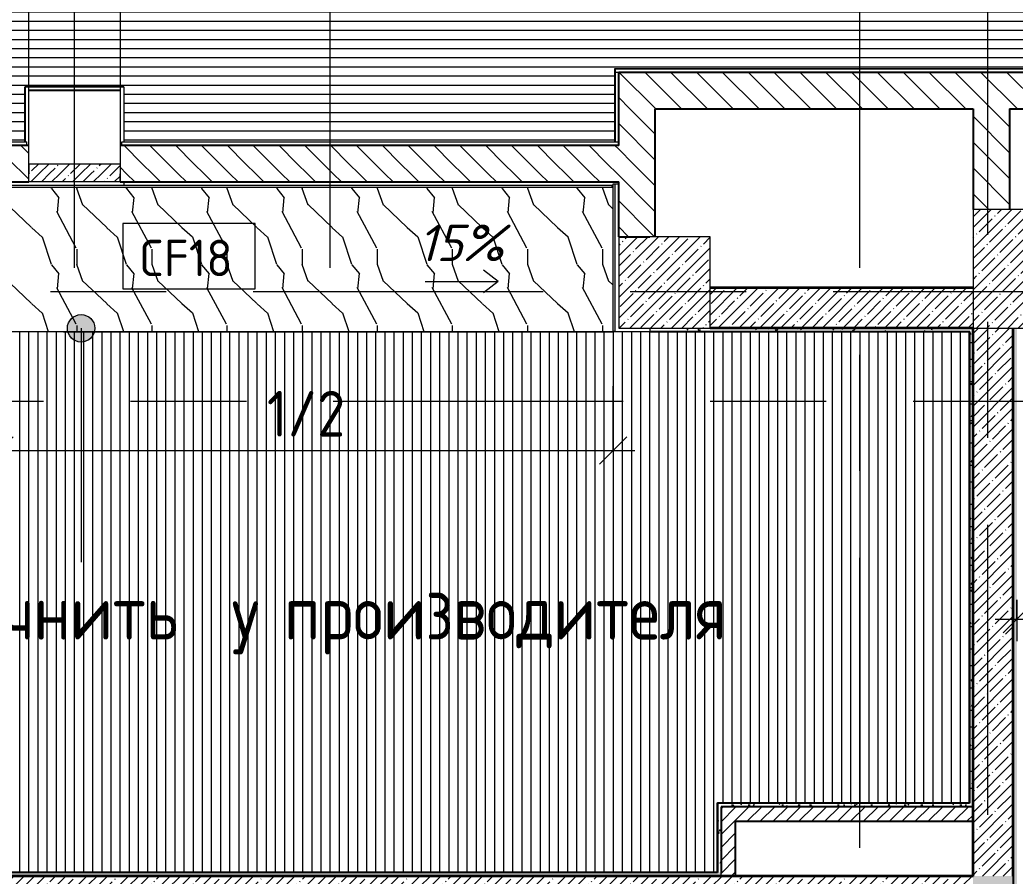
# Model space of a CAD drawing. Header units: millimetres. Extents: x 35378 to 237579, y -8553 to 29000.
# Drawn here: x 70261 to 75710, y 7900 to 12587 of the extents above; entities that cross this region are included whole.
import ezdxf

# ---------------------------------------------------------------- set-up
doc = ezdxf.new("R2010")
doc.units = ezdxf.units.MM
doc.linetypes.add('200_ШТРИХ__ш1_п0_6_', pattern=[160, 100, -60])
doc.linetypes.add('Осевая', pattern=[3175, 635, -476.25, 1587.5, -476.25])
for name, color, linetype, lineweight in [('A-ANNO-DIMS', 7, 'Continuous', 9), ('A-ANNO-DIMS-100', 7, 'Continuous', 9), ('A-CLNG', 7, 'Continuous', 9), ('A-CLNG-IDEN', 7, 'Continuous', 9), ('A-CLNG-PATT', 7, 'Continuous', 9), ('A-DETL-MBND', 7, '200_ШТРИХ__ш1_п0_6_', 9), ('A-FLOR', 7, 'Continuous', 9), ('A-WALL', 7, 'Continuous', 9), ('G-ANNO-DIMS', 7, 'Continuous', 9), ('G-ANNO-TEXT', 7, 'Continuous', 9), ('I-WALL', 7, 'Continuous', 9), ('S-COLS', 7, 'Continuous', 9), ('Оси-2', 7, 'Осевая', 9)]:
    doc.layers.add(name, color=color, linetype=linetype, lineweight=lineweight)
doc.layers.add('A-WALL-1', color=7, linetype='Continuous', lineweight=35, true_color=0x3c3c3c)
doc.layers.add('A-WALL-3', color=7, linetype='Continuous', lineweight=25, true_color=0x3c3c3c)
doc.styles.add('GOST Common_1', font='GOST_Common.ttf', dxfattribs={"height": 200})
doc.styles.add('GOST Common_2', font='GOST_Common.ttf', dxfattribs={"width": 0.9, "height": 300})
doc.styles.add('ISOCPEUR', font='isocpeur.ttf', dxfattribs={"width": 0.9, "height": 250})
doc.styles.add('ISOCPEUR_1', font='isocpeur.ttf', dxfattribs={"width": 0.9, "height": 200})
doc.styles.add('ISOCPEUR_I', font='isocpeui.ttf', dxfattribs={"height": 200})
doc.dimstyles.new('ISO-2_0_0_9К_Средний_округл2', dxfattribs={"dimscale": 304.8, "dimtxt": 199.196235, "dimasz": 0.492126, "dimexe": 0.393701, "dimexo": 0, "dimgap": 0, "dimtad": 1, "dimdec": 0, "dimrnd": 10, "dimzin": 0, "dimdsep": 46, "dimtxsty": 'ISOCPEUR_1', "dimblk1": 'OBLIQUE', "dimblk2": 'OBLIQUE', "dimsah": 1, "dimcen": 0.09, "dimdle": 0.393701, "dimazin": 0, "dimtfac": 1, "dimtdec": 4, "dimtix": 1, "dimtmove": 0, "dimatfit": 3, "dimfxl": 1, "dimtvp": 1, "dimtolj": 1, "dimtzin": 0, "dimarcsym": 2})
doc.dimstyles.new('ISO-2_5_0_9К_БОЛЬШОЙ', dxfattribs={"dimscale": 304.8, "dimtxt": 248.995294, "dimasz": 0.492126, "dimexe": 0.393701, "dimexo": 0.984252, "dimgap": 0, "dimtad": 1, "dimdec": 0, "dimrnd": 10, "dimzin": 0, "dimdsep": 46, "dimtxsty": 'ISOCPEUR', "dimblk1": 'OBLIQUE', "dimblk2": 'OBLIQUE', "dimsah": 1, "dimcen": 0.09, "dimdle": 0.393701, "dimazin": 0, "dimtfac": 1, "dimtdec": 4, "dimtix": 1, "dimtmove": 0, "dimatfit": 3, "dimfxl": 1, "dimtvp": 1, "dimtolj": 1, "dimtzin": 0, "dimarcsym": 2})
pattern_1 = [(45, (0, 0), (-57.02463, 57.02463), []), (45, (57.025, 0), (-57.02463, 57.02463), [100.806, -20.161, 3.353, -16.808])]
pattern_2 = [(135, (0, 0), (-70.71068, -70.71068), [])]
pattern_3 = [(45, (0, 0), (-35.35534, 35.35534), [])]
pattern_4 = [(0, (0, 0), (121.92, 30.48), [10.058, -81.382, 10.058, -81.382, -487.68]), (0, (0, 0), (121.92, 30.48), [-182.88, 10.058, -172.822, 10.058, -81.382, -213.36]), (0, (0, 0), (121.92, 30.48), [-457.2, 10.058, -50.902, 10.058, -142.342]), (120, (45.72, 15.24), (-87.356454, 90.345817), [10.058, -81.382, 10.058, -81.382, -487.68]), (120, (45.72, 15.24), (-87.356454, 90.345817), [-182.88, 10.058, -172.822, 10.058, -81.382, -213.36]), (120, (45.72, 15.24), (-87.356454, 90.345817), [-457.2, 10.058, -50.902, 10.058, -142.342]), (240, (60.96, 76.2), (-34.563546, -120.825817), [10.058, -81.382, 10.058, -81.382, -487.68]), (240, (60.96, 76.2), (-34.563546, -120.825817), [-182.88, 10.058, -172.822, 10.058, -81.382, -213.36]), (240, (60.96, 76.2), (-34.563546, -120.825817), [-457.2, 10.058, -50.902, 10.058, -142.342])]
pattern_5 = [(180, (75779.226, 21830.566), (-6e-15, -50), [])]

# ---------------------------------------------------------------- blocks, each defined once
blk = doc.blocks.new('BSC_Колонна _Прямоугольная - 650х500-23287315-План потолков с обозначением видов отделки и геометрии 1 этажа в осях 12-23')
at = {"layer": 'S-COLS'}
h = blk.add_hatch(dxfattribs=at)
h.set_pattern_fill('FP_34', color=256, style=0, pattern_type=2)
h.set_pattern_definition([(135, (11225, -75730), (-57.02463, -57.02463), []), (135, (11225, -75672.975), (-57.02463, -57.02463), [100.806, -20.161, 3.353, -16.808])])
h.paths.add_polyline_path([(325, -250), (325, 250), (-325, 250), (-325, -250)])
for p, q in [((325, 250), (-325, 250)), ((-325, 250), (-325, -250)), ((325, -250), (325, 250)), ((-325, -250), (325, -250))]:
    blk.add_line(p, q, dxfattribs=at)
blk = doc.blocks.new('BSC_Колонна _Прямоугольная - 500х500-V25-План потолков с обозначением видов отделки и геометрии 1 этажа в осях 12-23')
at = {"layer": 'S-COLS'}
h = blk.add_hatch(dxfattribs=at)
h.set_pattern_fill('FP_35', color=256, style=0, pattern_type=2)
h.set_pattern_definition([(45, (-73790, -11150), (-57.02463, 57.02463), []), (45, (-73732.975, -11150), (-57.02463, 57.02463), [100.806, -20.161, 3.353, -16.808])])
h.paths.add_polyline_path([(-250, -250), (250, -250), (250, 250), (-250, 250)])
for p, q in [((250, 250), (-79, 250)), ((250, -250), (250, 250)), ((-79, -250), (250, -250))]:
    blk.add_line(p, q, dxfattribs=at)
blk = doc.blocks.new('DIMBLOCK87-План потолков с обозначением видов отделки и геометрии 1 этажа в осях 12-23')
at = {"layer": 'A-ANNO-DIMS-100'}
for p, q in [((76920.5, 9679.1), (76920.5, 9186.7)), ((76920.5, 9306.7), (76920.5, 9679.1)), ((75720, 9412.8), (75720, 9186.7)), ((75720, 9306.7), (75720, 9412.8)), ((75600, 9306.7), (76920.5, 9306.7))]:
    blk.add_line(p, q, dxfattribs=at)
at = {"layer": 'A-ANNO-DIMS-100', "lineweight": 20}
for p, q in [((75720, 9306.7), (75795, 9381.7)), ((76920.5, 9306.7), (76995.5, 9381.7)), ((75720, 9306.7), (75645, 9231.7)), ((76920.5, 9306.7), (76845.5, 9231.7))]:
    blk.add_line(p, q, dxfattribs=at)
at = {"layer": 'A-ANNO-DIMS-100', "color": 0, "insert": (76084.7, 9568), "char_height": 200, "width": 565.411, "attachment_point": 1, "line_spacing_factor": 1.149209, "style": 'ISOCPEUR_1'}
blk.add_mtext('1200', dxfattribs=at)
blk = doc.blocks.new('_Oblique')
at = {"color": 0, "linetype": 'ByBlock', "lineweight": -2}
blk.add_line((-0.5, -0.5), (0.5, 0.5), dxfattribs=at)
blk = doc.blocks.new('М_потолков - Марка_ Имя типа-25382930-План потолков с обозначением видов отделки и геометрии 1 этажа в осях 12-23')
at = {"layer": 'A-CLNG-IDEN'}
for p, q in [((3.625, 1.984375), (-3.625, 1.984375)), ((-3.625, 1.984375), (-3.625, -1.59375)), ((3.625, -1.59375), (3.625, 1.984375)), ((-3.625, -1.59375), (3.625, -1.59375))]:
    blk.add_line(p, q, dxfattribs=at)
blk = doc.blocks.new('DIMBLOCK95-План потолков с обозначением видов отделки и геометрии 1 этажа в осях 12-23')
at = {"layer": 'A-ANNO-DIMS-100'}
for p, q in [((70150, 10579.5), (70150, 10109.6)), ((70150, 10229.6), (70150, 10579.5)), ((73509, 10582.6), (73509, 10109.6)), ((73509, 10229.6), (73509, 10582.6)), ((70150, 10229.6), (73629, 10229.6))]:
    blk.add_line(p, q, dxfattribs=at)
at = {"layer": 'A-ANNO-DIMS-100', "lineweight": 20}
for p, q in [((70150, 10229.6), (70225, 10304.6)), ((73509, 10229.6), (73584, 10304.6)), ((70150, 10229.6), (70075, 10154.6)), ((73509, 10229.6), (73434, 10154.6))]:
    blk.add_line(p, q, dxfattribs=at)
at = {"layer": 'A-ANNO-DIMS-100', "color": 0, "insert": (71614, 10556.2), "char_height": 250, "width": 517.144, "attachment_point": 1, "line_spacing_factor": 1.149209, "style": 'ISOCPEUR'}
blk.add_mtext('1/2', dxfattribs=at)

msp = doc.modelspace()

# ---------------------------------------------------------------- hatches: boundary and pattern name
at = {"layer": 'A-CLNG-PATT'}
h = msp.add_hatch(dxfattribs=at)
h.set_pattern_fill('FP_66', color=256, style=0, pattern_type=2)
h.set_pattern_definition(pattern_5)
h.paths.add_polyline_path([(82305.4, 11800), (83549, 11800), (83549, 11901), (84459, 11901), (84459, 15129), (84179, 15130), (84179, 15150), (79101, 15150), (79101, 15129), (78559, 15130), (78559, 15150), (74061, 15150), (74061, 15129), (73922, 15128.2), (73786.8, 15091.9), (73786.7, 15129), (73522, 15130), (73522, 15392.8), (73485.6, 15392.7), (73522, 15528), (73522, 15671), (73540, 15671), (73540, 18579), (73519, 18579), (73519, 19121), (74061, 19121), (74061, 19100), (78559, 19100), (78559, 19121), (79101, 19121), (79101, 19100), (84179, 19100), (84179, 19121), (84700, 19121), (84700, 22679), (83004, 22679), (83004, 26879), (81171, 26879), (81171, 26579), (81150, 26579), (81150, 23220), (81170, 23220), (81170, 22680), (80630, 22680), (80630, 23220), (80650, 23220), (80650, 26579), (80629, 26579), (80629, 26879), (77271, 26879), (77271, 26579), (77250, 26579), (77250, 23220), (77270, 23220), (77270, 22680), (76730, 22680), (76730, 23220), (76750, 23220), (76750, 26579), (76729, 26579), (76729, 26879), (74061, 26879), (74061, 26579), (74040, 26579), (74040, 23220), (74060, 23220), (74060, 22680), (73520, 22680), (73520, 23220), (73540, 23220), (73540, 26579), (73519, 26579), (73519, 26879), (70831, 26879), (70831, 26579), (70810, 26579), (70810, 23220), (70830, 23220), (70830, 22680), (70290, 22680), (70290, 23220), (70310, 23220), (70310, 26579), (70289, 26579), (70289, 26879), (66781, 26879), (66781, 13621), (68671, 13621), (68671, 11920), (70289, 11920), (70289, 12221), (70310, 12221), (70310, 15130), (70290, 15130), (70290, 15670), (70310, 15670), (70310, 20630), (70290, 20630), (70290, 21170), (70830, 21170), (70830, 20630), (70810, 20630), (70810, 15670), (70830, 15670), (70830, 15130), (70810, 15130), (70810, 12221), (70831, 12221), (70831, 11920), (73519, 11920), (73519, 12321), (79921, 12321), (79921, 11800), (80837.5, 11800)])
h.paths.add_polyline_path([(73522.2, 14728), (73485.9, 14863.2), (73558.4, 14863.3)])
h.paths.add_polyline_path([(73257.3, 15091.6), (73122, 15127.8), (73257.2, 15164.1), (73257.2, 15129.1)])
h.paths.add_polyline_path([(84970, 19121), (84970, 22679), (84750, 22679), (84750, 19121)])
h = msp.add_hatch(color=256, dxfattribs=at)
h.paths.add_polyline_path([(68670, 11920), (68671, 11920), (68670, 12221)])
h.paths.add_polyline_path([(70830, 11920), (70831, 11920), (70830, 12221)])
h.paths.add_polyline_path([(79100, 15129), (79101, 15130), (79100, 15130)])
h.paths.add_polyline_path([(79100, 19100), (79101, 19100), (79100, 19118.7)])
h.paths.add_polyline_path([(81169, 22680), (81170, 22680), (81169, 23218)])
h.paths.add_polyline_path([(77269, 22680), (77270, 22680), (77269, 22682.8)])
h.paths.add_polyline_path([(74059, 22680), (74060, 22680.2), (74059, 23218.7)])
h.paths.add_polyline_path([(81170, 26579), (81171, 26580), (81170, 26580)])
h.paths.add_polyline_path([(74060, 26579), (74061, 26579.1), (74060, 26825.2)])
h = msp.add_hatch(dxfattribs=at)
h.set_pattern_fill('FP_66', color=256, style=0, pattern_type=2)
h.set_pattern_definition(pattern_5)
h.paths.add_polyline_path([(70810, 12221), (70810, 15130), (70310, 15130), (70310, 12221), (70806.8, 12221)])
h.paths.add_polyline_path([(79394, 15150), (84179, 15151), (84179, 15493), (79101, 15493), (79101, 15150), (79369.6, 15150)])
h.paths.add_polyline_path([(77901.7, 15150), (78559, 15150), (78559, 15493), (74061, 15493), (74061, 15150), (76433.8, 15150)])
h.paths.add_polyline_path([(70562.1, 15670), (70810, 15670), (70810, 20630), (70310, 20630), (70310, 15670), (70312, 15670)])
h.paths.add_polyline_path([(73883, 15671), (73883, 18579), (73540, 18579), (73540, 15671), (73864.9, 15671)])
h.paths.add_polyline_path([(84160, 18747), (84179, 18747), (84179, 19100), (79101, 19100), (79101, 18747), (84150, 18747)])
h.paths.add_polyline_path([(78559, 18747), (78559, 19100), (74061, 19100), (74061, 18747), (78540, 18747)])
h.paths.add_polyline_path([(80650, 23220), (81150, 23220), (81150, 26579), (80650, 26579), (80650, 25274.9)])
h.paths.add_polyline_path([(77250, 23220), (77250, 26579), (76750, 26579), (76750, 23220), (76752.9, 23220)])
h.paths.add_polyline_path([(74040, 23220), (74040, 26579), (73540, 26579), (73540, 23220), (73542.9, 23220)])
h.paths.add_polyline_path([(70810, 23220), (70810, 26579), (70310, 26579), (70310, 23220), (70562.1, 23220)])
h = msp.add_hatch(dxfattribs=at)
h.set_pattern_fill('FP_70', color=256, style=0, pattern_type=2)
h.set_pattern_definition([(108.218, (2575.27, 0), (-411.25108, 833.00027), [157.853, -1157.586]), (139.039, (2525.916, 149.94), (-2467.50017, 2082.517867), [76.243, -3735.885]), (136.485, (2879.593, 199.92), (-6168.7884547, 5831.0001093), [181.47, -8892.02]), (109.751, (2747.992, 324.87), (-1233.761988, 3331.999045), [97.357, -4770.518]), (90, (2715.1, 0), (-411.253, 416.5), [83.3, -333.2]), (118.14, (2715.092, 83.3), (2878.791319, -5414.4877836), [226.718, -11109.185]), (84.361, (2608.166, 283.22), (-411.244966, -3748.500888), [83.705, -4101.549]), (129.449, (2616.39, 366.52), (1645.01978, -2082.49143), [64.725, -3171.511])])
h.paths.add_polyline_path([(70493.3, 10879.5), (73510, 10880), (73509, 11669), (70207.4, 11669), (70207.4, 10879.5), (70437.2, 10879.5)])
h = msp.add_hatch(dxfattribs=at)
h.set_pattern_fill('FP_65', color=256, style=0, pattern_type=2)
h.set_pattern_definition([(90, (69761, -2785.95), (-50, 3e-15), [])])
h.paths.add_polyline_path([(74079, 7921), (74079, 8301), (75459, 8301), (75459, 10879.5), (61939, 10879.5), (61939, 11349), (61381, 11349), (61381, 10879), (42401, 10879), (42401, 10209), (38761, 10209), (38761.8, 8320), (38798.1, 8184.8), (38761, 8184.7), (38761, 7921), (39026.8, 7921), (39026.7, 7956.4), (39162, 7921), (73497.9, 7921)])
at = {"layer": 'G-ANNO-TEXT'}
h = msp.add_hatch(color=256, dxfattribs=at)
edge = h.paths.add_edge_path()
edge.add_arc((70596.4, 10898.7), 75, 0, 360)
at = {"layer": 'I-WALL'}
h = msp.add_hatch(dxfattribs=at)
h.set_pattern_fill('FP_21', color=256, style=0, pattern_type=2)
h.set_pattern_definition(pattern_2)
h.paths.add_polyline_path([(79700, 12100), (79700, 12300), (73540, 12300), (73540, 12100), (79369.6, 12100)])
h = msp.add_hatch(dxfattribs=at)
h.set_pattern_fill('FP_21', color=256, style=0, pattern_type=2)
h.set_pattern_definition(pattern_2)
h.paths.add_polyline_path([(73540, 11800), (73740, 11800), (73740, 12100), (73540, 12100), (73540, 11839.1)])
h = msp.add_hatch(dxfattribs=at)
h.set_pattern_fill('FP_21', color=256, style=0, pattern_type=2)
h.set_pattern_definition(pattern_2)
h.paths.add_polyline_path([(75680, 11800), (75680, 12100), (75480, 12100), (75480, 11800)])
h = msp.add_hatch(dxfattribs=at)
h.set_pattern_fill('FP_21', color=256, style=0, pattern_type=2)
h.set_pattern_definition(pattern_2)
h.paths.add_polyline_path([(70810, 11800), (73540, 11800), (73540, 11900), (70810, 11900)])
h.paths.add_polyline_path([(69094.2, 11800), (70310, 11800), (70310, 11900), (68650, 11900), (68650, 11800)])
h = msp.add_hatch(dxfattribs=at)
h.set_pattern_fill('FP_21', color=256, style=0, pattern_type=2)
h.set_pattern_definition(pattern_2)
h.paths.add_polyline_path([(73497.9, 11744.2), (73540, 11744.2), (73540, 11800), (70810, 11800), (70810, 11744.2)])
h.paths.add_polyline_path([(69094.2, 11744.2), (70310, 11744.2), (70310, 11800), (68650, 11800), (68650, 11744.2)])
h = msp.add_hatch(dxfattribs=at)
h.set_pattern_fill('FP_21', color=256, style=0, pattern_type=2)
h.set_pattern_definition(pattern_2)
h.paths.add_polyline_path([(73711, 11400), (73740, 11400), (73740, 11800), (73540, 11800), (73540, 11744.2), (73711, 11744.2), (73711, 11700)])
h = msp.add_hatch(dxfattribs=at)
h.set_pattern_fill('FP_21', color=256, style=0, pattern_type=2)
h.set_pattern_definition(pattern_2)
h.paths.add_polyline_path([(75480, 11550), (75680, 11550), (75680, 11800), (75480, 11800)])
h = msp.add_hatch(dxfattribs=at)
h.set_pattern_fill('FP_21', color=256, style=0, pattern_type=2)
h.set_pattern_definition(pattern_2)
h.paths.add_polyline_path([(73497.9, 11700), (73540, 11700), (73540, 11744.2), (70810, 11744.2), (70810, 11700)])
h.paths.add_polyline_path([(70310, 11700), (70310, 11744.2), (68650, 11744.2), (68650, 11700), (69094.2, 11700)])
h = msp.add_hatch(dxfattribs=at)
h.set_pattern_fill('FP_21', color=256, style=0, pattern_type=2)
h.set_pattern_definition(pattern_2)
h.paths.add_polyline_path([(73711, 11400), (73711, 11744.2), (73540, 11744.2), (73540, 11400)])
h = msp.add_hatch(dxfattribs=at)
h.set_pattern_fill('FP_17', color=256, style=0, pattern_type=2)
h.set_pattern_definition(pattern_1)
h.paths.add_polyline_path([(74965.8, 10900), (75480, 10900), (75480, 11120), (74040, 11120), (74040, 10900)])
h = msp.add_hatch(dxfattribs=at)
h.set_pattern_fill('FP_57', color=256, style=0, pattern_type=2)
h.set_pattern_definition(pattern_4)
h.paths.add_polyline_path([(75460, 10880), (75460, 10900), (73711, 10900), (73711, 10880), (74965.8, 10880)])
h = msp.add_hatch(dxfattribs=at)
h.set_pattern_fill('FP_57', color=256, style=0, pattern_type=2)
h.set_pattern_definition(pattern_4)
h.paths.add_polyline_path([(75480, 8300), (75480, 10900), (75460, 10900), (75460, 8300)])
h = msp.add_hatch(dxfattribs=at)
h.set_pattern_fill('FP_17', color=256, style=0, pattern_type=2)
h.set_pattern_definition(pattern_1)
h.paths.add_polyline_path([(75480, 7900), (75700, 7900), (75700, 10900), (75480, 10900), (75480, 8200)])
h = msp.add_hatch(dxfattribs=at)
h.set_pattern_fill('FP_57', color=256, style=0, pattern_type=2)
h.set_pattern_definition(pattern_4)
h.paths.add_polyline_path([(75720, 4050), (75720, 10900), (75700, 10900), (75700, 4050)])
h = msp.add_hatch(dxfattribs=at)
h.set_pattern_fill('FP_57', color=256, style=0, pattern_type=2)
h.set_pattern_definition(pattern_4)
h.paths.add_polyline_path([(74100, 7920), (74100, 8300), (74080, 8300), (74080, 7920)])
h = msp.add_hatch(dxfattribs=at)
h.set_pattern_fill('FP_57', color=256, style=0, pattern_type=2)
h.set_pattern_definition(pattern_4)
h.paths.add_polyline_path([(75480, 8280), (75480, 8300), (74100, 8300), (74100, 8280), (74965.8, 8280)])
h = msp.add_hatch(dxfattribs=at)
h.set_pattern_fill('FP_33', color=256, style=0, pattern_type=2)
h.set_pattern_definition(pattern_3)
h.paths.add_polyline_path([(74180, 7900), (74180, 8280), (74100, 8280), (74100, 7900)])
h = msp.add_hatch(dxfattribs=at)
h.set_pattern_fill('FP_33', color=256, style=0, pattern_type=2)
h.set_pattern_definition(pattern_3)
h.paths.add_polyline_path([(74965.8, 8200), (75480, 8200), (75480, 8280), (74180, 8280), (74180, 8200)])
h = msp.add_hatch(dxfattribs=at)
h.set_pattern_fill('FP_57', color=256, style=0, pattern_type=2)
h.set_pattern_definition(pattern_4)
h.paths.add_polyline_path([(70562.1, 7900), (74100, 7900), (74100, 7920), (39157.8, 7919.1), (39086.7, 7900), (67626.2, 7900)])
h.paths.add_polyline_path([(38761, 7900), (39026.8, 7900), (39026.7, 7920), (38760, 7920), (38760, 7900)])
h = msp.add_hatch(dxfattribs=at)
h.set_pattern_fill('FP_17', color=256, style=0, pattern_type=2)
h.set_pattern_definition(pattern_1)
h.paths.add_polyline_path([(69655.2, 7680), (71860, 7680), (71860, 7900), (65910, 7900), (65910, 7680), (69599.1, 7680), (69655.2, 7695.1)])
h = msp.add_hatch(dxfattribs=at)
h.set_pattern_fill('FP_17', color=256, style=0, pattern_type=2)
h.set_pattern_definition(pattern_1)
h.paths.add_polyline_path([(73497.9, 7680), (75480, 7680), (75480, 7900), (71860, 7900), (71860, 7680), (72080, 7680)])
h = msp.add_hatch(dxfattribs=at)
h.set_pattern_fill('FP_17', color=256, style=0, pattern_type=2)
h.set_pattern_definition(pattern_1)
h.paths.add_polyline_path([(75480, 120), (75700, 120), (75700, 3550), (75480, 3550), (75480, 470.3)])
h.paths.add_polyline_path([(75480, 4050), (75700, 4050), (75700, 7900), (75480, 7900), (75480, 4604.4)])
at = {"layer": 'S-COLS'}
h = msp.add_hatch(dxfattribs=at)
h.set_pattern_fill('FP_17', color=256, style=0, pattern_type=2)
h.set_pattern_definition(pattern_1)
h.paths.add_polyline_path([(70562.1, 11744.2), (70810, 11744.2), (70810, 11800), (70310, 11800), (70310, 11744.2)])
h = msp.add_hatch(dxfattribs=at)
h.set_pattern_fill('FP_17', color=256, style=0, pattern_type=2)
h.set_pattern_definition(pattern_1)
h.paths.add_polyline_path([(70310, 11700), (70810, 11700), (70810, 11744.2), (70310, 11744.2)])

# ---------------------------------------------------------------- linework, layer by layer
at = {"layer": 'A-CLNG'}
for p, q in [((73519, 12321), (79921, 12321)), ((70289, 12221), (70831, 12221)), ((70289, 11920), (70289, 12221)), ((70830, 12221), (70830, 11920)), ((70831, 12221), (70831, 11920)), ((70437.2, 11669), (70207.4, 11669)), ((73509, 11669), (73504, 11669)), ((75459, 10879.5), (61939, 10879.5)), ((73510, 10880), (73510, 10882.6)), ((75459, 8301), (75459, 10879.5)), ((74079, 7921), (74079, 8301)), ((74079, 8301), (75459, 8301)), ((39159.1, 7921), (74079, 7921))]:
    msp.add_line(p, q, dxfattribs=at)
at = {"layer": 'A-DETL-MBND'}
for p, q in [((73520, 11920), (73520, 12300)), ((70290, 12220), (70810, 12220)), ((70290, 11920), (70290, 12220)), ((70830, 12220), (70810, 12220))]:
    msp.add_line(p, q, dxfattribs=at)
at = {"layer": 'A-FLOR'}
for p, q in [((70310, 12202), (70310, 15150)), ((70810, 15150), (70810, 12202)), ((70810, 12202), (70310, 12202))]:
    msp.add_line(p, q, dxfattribs=at)
at = {"layer": 'A-WALL'}
for p, q in [((70310, 11700), (70310, 11900)), ((70810, 11900), (70810, 11700)), ((74100, 7900), (74100, 7920))]:
    msp.add_line(p, q, dxfattribs=at)
at = {"layer": 'A-WALL-1'}
for p, q in [((75480, 11120), (74040, 11120)), ((75480, 10900), (74040, 10900)), ((75480, 7900), (75480, 10900)), ((75700, 7900), (75700, 10900)), ((74100, 7900), (65910, 7900)), ((75480, 7900), (71860, 7900))]:
    msp.add_line(p, q, dxfattribs=at)
at = {"layer": 'A-WALL-3'}
for p, q in [((79900, 12300), (73540, 12300)), ((73540, 11900), (73540, 12300)), ((73740, 12100), (75480, 12100)), ((73740, 11400), (73740, 12100)), ((75480, 12100), (75480, 11550)), ((75680, 12100), (75680, 11550)), ((75680, 12100), (77080.5, 12100)), ((70310, 11900), (68650, 11900)), ((73540, 11900), (70810, 11900)), ((68650, 11700), (70310, 11700)), ((70810, 11700), (73540, 11700)), ((73540, 11400), (73540, 11700)), ((73540, 11400), (73711, 11400)), ((75460, 10880), (73711, 10880)), ((75460, 10880), (75460, 8300)), ((74080, 8300), (74080, 7920)), ((75460, 8300), (74080, 8300)), ((74100, 8280), (74100, 7920)), ((75480, 8280), (74100, 8280)), ((74180, 7900), (74180, 8200)), ((74180, 8200), (75480, 8200)), ((74080, 7920), (39161.1, 7920)), ((75700, 7900), (75700, 4050))]:
    msp.add_line(p, q, dxfattribs=at)
at = {"layer": 'G-ANNO-DIMS'}
for p, q in [((72879.5, 11155.3), (72799.5, 11216.7)), ((72479.5, 11155.3), (72879.5, 11155.3)), ((72879.5, 11155.3), (72799.5, 11093.9))]:
    msp.add_line(p, q, dxfattribs=at)
at = {"layer": 'G-ANNO-TEXT'}
msp.add_line((70596.4, 10898.7), (70596.4, 9618.2), dxfattribs=at)
msp.add_circle((70596.4, 10898.7), 75, dxfattribs=at)
at = {"layer": 'I-WALL'}
for p, q in [((73519, 11920), (73519, 12321)), ((73520, 12321), (73520, 11920)), ((73520, 12320), (79920, 12320)), ((73540, 12300), (73520, 12300)), ((70830, 12220), (70290, 12220)), ((70290, 12220), (70290, 11920)), ((68660, 11920), (70300, 11920)), ((70300, 11900), (70300, 11920)), ((70820, 11920), (73540, 11920)), ((70820, 11900), (70820, 11920)), ((73540, 11900), (70820, 11900)), ((73504, 11680), (66780, 11680)), ((73504, 11669), (70437.2, 11669)), ((70830, 11700), (70830, 11680)), ((73504, 11669), (73504, 11680)), ((73509, 11690), (73540, 11690)), ((73509, 10882.6), (73509, 11690)), ((73520, 10880), (73520, 11690)), ((73540, 11400), (73540, 10900)), ((73540, 10900), (73711, 10900)), ((73711, 10900), (73711, 10880)), ((70499.6, 10880), (73508.5, 10880)), ((73711, 10880), (73508.5, 10880)), ((73509, 10882.6), (73520, 10882.6)), ((75459, 10619), (75460, 10619)), ((75459, 9179), (75460, 9179)), ((70431.5, 7920), (70431.5, 7921))]:
    msp.add_line(p, q, dxfattribs=at)
at = {"layer": 'S-COLS'}
for p, q in [((70310, 12200), (70810, 12200)), ((70310, 11900), (70310, 12200)), ((70810, 12200), (70810, 11900)), ((70310, 11800), (70310, 11900)), ((70810, 11900), (70810, 11800)), ((70310, 11800), (70310, 11744.2)), ((70310, 11800), (70810, 11800)), ((70810, 11800), (70810, 11744.2)), ((70310, 11700), (70310, 11744.2)), ((70810, 11700), (70810, 11744.2)), ((70810, 11700), (70310, 11700))]:
    msp.add_line(p, q, dxfattribs=at)
at = {"layer": 'Оси-2'}
for p, q in [((75560, 773.7), (75560, 25078.1)), ((70560, 593.7), (70560, 24898.1)), ((71960, 593.7), (71960, 24898.1)), ((74860, 593.7), (74860, 24898.1)), ((38678.1, 11100), (82214, 11100)), ((39116.2, 10500), (82214, 10500))]:
    msp.add_line(p, q, dxfattribs=at)

# ---------------------------------------------------------------- block references
at = {"layer": 'A-CLNG-IDEN', "xscale": 99.99999999999993, "yscale": 99.99999999999993, "zscale": 99.99999999999993}
msp.add_blockref('М_потолков - Марка_ Имя типа-25382930-План потолков с обозначением видов отделки и геометрии 1 этажа в осях 12-23', (71187.9, 11274.2), dxfattribs=at)
at = {"layer": 'S-COLS', "rotation": 270.0000000000007}
msp.add_blockref('BSC_Колонна _Прямоугольная - 650х500-23287315-План потолков с обозначением видов отделки и геометрии 1 этажа в осях 12-23', (75730, 11225), dxfattribs=at)
at = {"layer": 'S-COLS'}
msp.add_blockref('BSC_Колонна _Прямоугольная - 500х500-V25-План потолков с обозначением видов отделки и геометрии 1 этажа в осях 12-23', (73790, 11150), dxfattribs=at)

# ---------------------------------------------------------------- texts
at = {"layer": 'A-CLNG-IDEN', "insert": (70912.6, 11384), "char_height": 200, "width": 649.367, "attachment_point": 1, "style": 'GOST Common_1'}
msp.add_mtext('CF18', dxfattribs=at)
at = {"layer": 'G-ANNO-DIMS', "insert": (72441.4, 11466.6), "char_height": 200, "width": 571.276, "attachment_point": 1, "line_spacing_factor": 1.149209, "style": 'ISOCPEUR_I'}
msp.add_mtext('15%', dxfattribs=at)
at = {"layer": 'G-ANNO-TEXT', "char_height": 300, "attachment_point": 1, "style": 'GOST Common_2'}
for s, insert, width in [('\\fGOST Common|b0|i0|c204|p34|;\\W.9; ', (71325.8, 9494.9), 115.443), ('\\fGOST Common|b0|i0|c204|p34|;\\W.9; ', (71611.5, 9494.9), 115.443), ('производителя', (71706.8, 9494.9), 3080.885), ('уточнить', (69670.8, 9494.9), 2005.822), ('\\fGOST Common|b0|i0|c204|p34|;\\W.9;у', (71421, 9494.9), 230.886)]:
    msp.add_mtext(s, dxfattribs=dict(at, insert=insert, width=width))

# ---------------------------------------------------------------- dimensions: what is measured, and where the dimension line sits
at = {"layer": 'A-ANNO-DIMS'}
dim = msp.add_linear_dim(base=(73509, 10229.6), p1=(70150, 10879.5), p2=(73509, 10882.6), text='1/2', dimstyle='ISO-2_5_0_9К_БОЛЬШОЙ', override={"dimpost": '<>', "dimfxl": 3359.001406}, dxfattribs=at)
dim.commit()
dim.dimension.update_dxf_attribs({"geometry": 'DIMBLOCK95-План потолков с обозначением видов отделки и геометрии 1 этажа в осях 12-23', "text_midpoint": (71829.5, 10354.6)})
dim = msp.add_linear_dim(base=(76920.5039, 9306.71), p1=(75720, 9412.776), p2=(76920.5039, 9679.1364), dimstyle='ISO-2_0_0_9К_Средний_округл2', override={"dimpost": '<>', "dimfxl": 1229.69812}, dxfattribs=at)
dim.commit()
dim.dimension.update_dxf_attribs({"geometry": 'DIMBLOCK87-План потолков с обозначением видов отделки и геометрии 1 этажа в осях 12-23', "text_midpoint": (76320.2519, 9406.71)})

doc.saveas('drawing.dxf')
